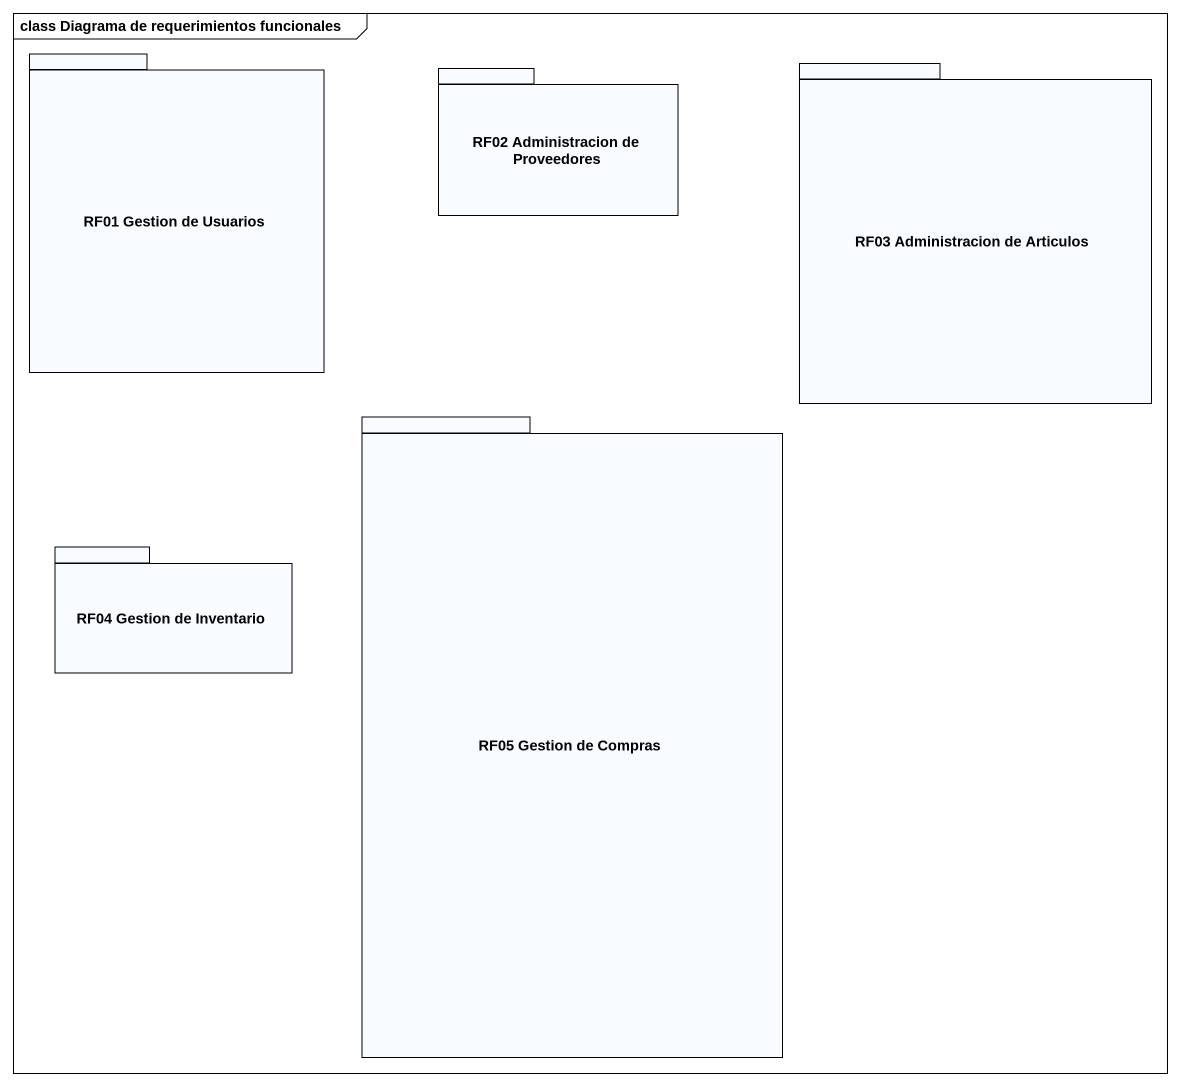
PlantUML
@startuml
mainframe class Diagrama de requerimientos funcionales
package "RF01 Gestion de Usuarios" as RF01_Gestion_de_Usuarios {
}
package "RF02 Administracion de Proveedores" as RF02_Administracion_de {
}
package "RF03 Administracion de Articulos" as RF03_Administracion_de {
}
package "RF05 Gestion de Compras" as RF05_Gestion_de_Compras {
}
package "RF04 Gestion de Inventario" as RF04_Gestion_de_Inventario {
}
@enduml
